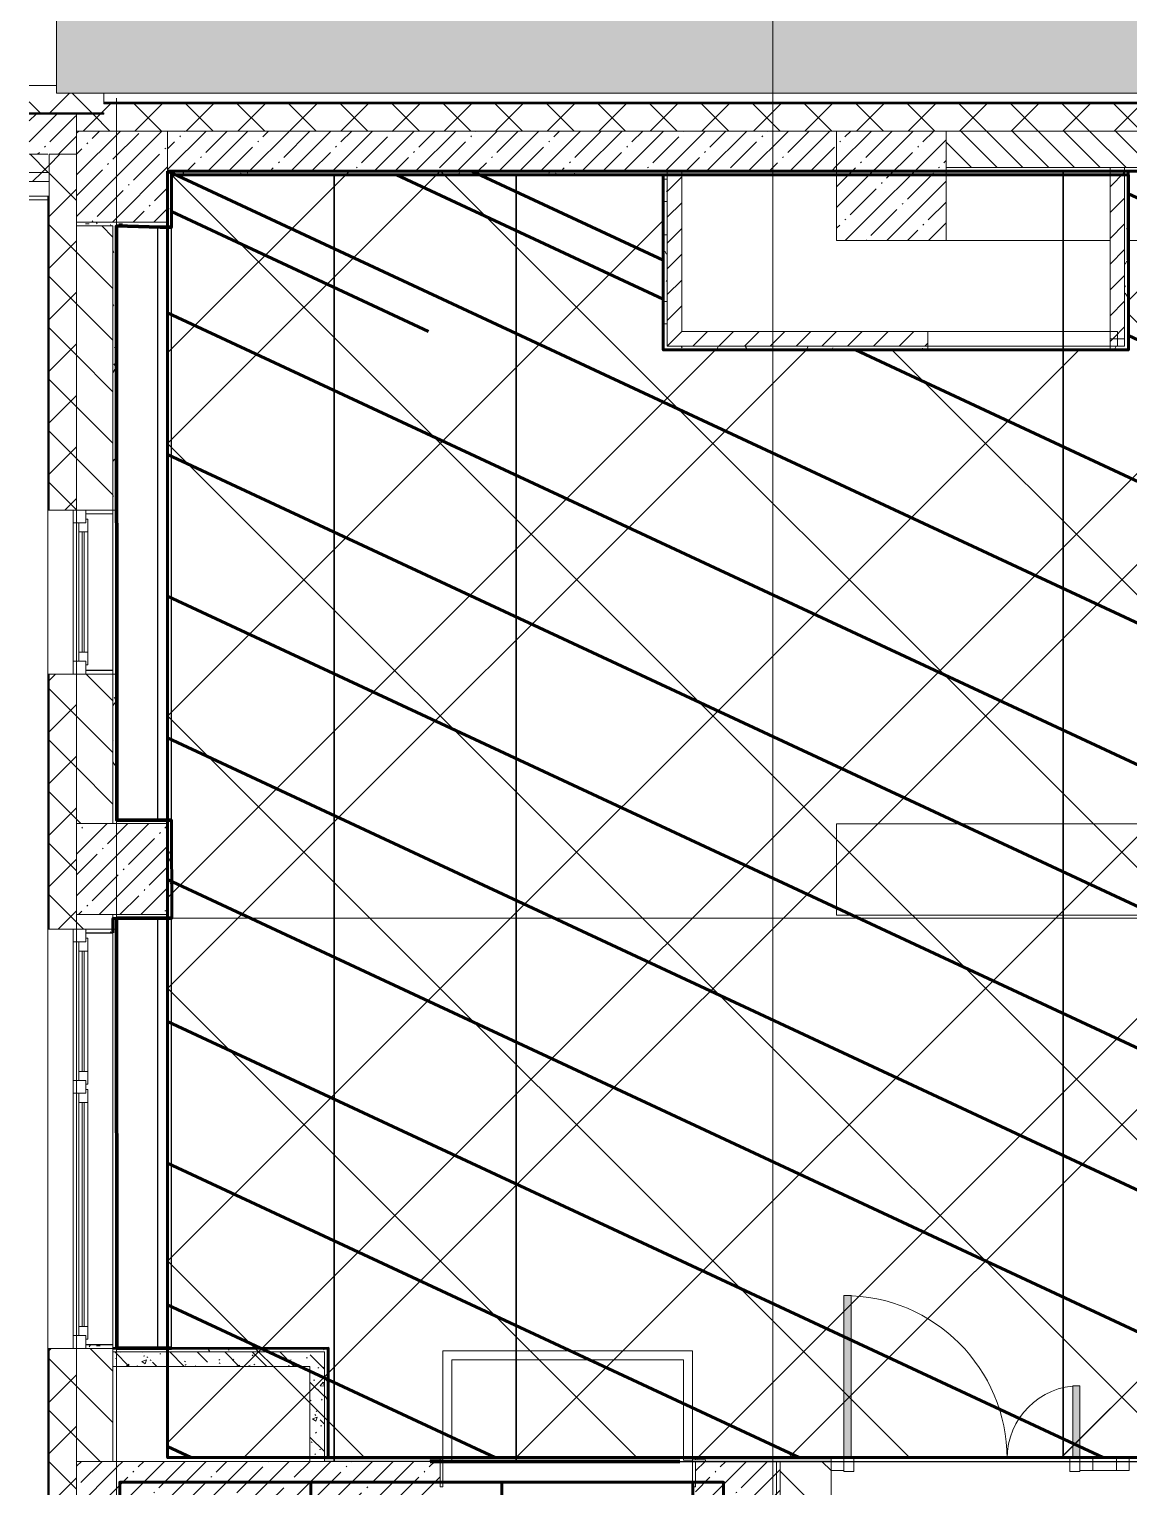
# Model space of a CAD drawing. Header units: millimetres. Extents: x -164500 to 426394, y -51911 to 102118.
# Drawn here: x 288858 to 294890, y 7760 to 15759 of the extents above; entities that cross this region are included whole.
import ezdxf

# ---------------------------------------------------------------- set-up
doc = ezdxf.new("R2010")
doc.units = ezdxf.units.MM
for name, color, linetype, lineweight in [('0) шлифовка', 5, 'Continuous', 60), ('1.4) Плинтус ПЛ-4', 6, 'Continuous', 60), ('284 стык. профилей', 1, 'Continuous', 120), ('469 плитка КР10 лестницы', 130, 'Continuous', 60), ('5.3) Л-7 Линолеум 4 вып', 230, 'Continuous', 30), ('7.5) НЗ Линолеум Темпо ПЛЮС', 134, 'Continuous', 30), ('7.7) Плинтус', 222, 'Continuous', 90), ('A-DETL-2', 7, 'Continuous', 5), ('A-DETL-GENF', 7, 'Continuous', 9), ('A-FLOR', 7, 'Continuous', 9), ('A-GLAZ', 7, 'Continuous', 9), ('A-GLAZ-1', 7, 'Continuous', 5), ('A-GLAZ-CURT', 7, 'Continuous', 9), ('A-GLAZ-CURT-2', 7, 'Continuous', 20), ('A-GLAZ-CWMG', 7, 'Continuous', 9), ('A-GLAZ-CWMG-1', 7, 'Continuous', 20), ('A-WALL', 7, 'Continuous', 5), ('I-WALL', 7, 'Continuous', 5), ('S-COLS', 7, 'Continuous', 9), ('S-COLS-1', 7, 'Continuous', 5), ('Оси', 7, 'Continuous', 9)]:
    doc.layers.add(name, color=color, linetype=linetype, lineweight=lineweight)
doc.layers.add('2) защита вин плитк', color=6, linetype='Continuous')
doc.layers.add('3.2.3) П-13.2', color=6, linetype='Continuous')
for name, color, linetype, lineweight, true_color in [('A-DETL-GENF-3', 7, 'Continuous', 9, 0xc0c0c0), ('A-DOOR-1', 7, 'Continuous', 5, 0xc0c0c0), ('A-DOOR-FRAM-1', 7, 'Continuous', 5, 0xc0c0c0), ('A-WALL-1', 9, 'Continuous', 5, 0x808080), ('A-WALL-FNSH-1', 9, 'Continuous', 5, 0x808080)]:
    doc.layers.add(name, color=color, linetype=linetype, lineweight=lineweight, true_color=true_color)
doc.layers.add('A-FLOR-PATT-1', color=7, linetype='Continuous', lineweight=9, true_color=0xeef6ff, transparency=0.5)
pattern_1 = [(135, (289227.4, 1e-08), (-141.4214, -141.4214), [])]
pattern_2 = [(45, (289227.4, 1e-08), (-141.4214, 141.4214), []), (135, (289227.4, 1e-08), (-141.4214, -141.4214), [])]
pattern_3 = [(45, (289227.4, 1e-08), (-114.0493, 114.0493), []), (45, (289341.45, 1e-08), (-114.0493, 114.0493), [201.612, -40.322, 6.706, -33.617])]
pattern_4 = [(135, (289227.4, 1e-08), (-150.8683, -150.8683), [213.36, -35.56, 7.112, -35.56]), (135, (289227.4, 150.77), (-150.8683, -150.8683), []), (50, (289227.4, 1e-08), (255.0577, -22.3145), [26.67, -293.37]), (355, (289227.4, 1e-08), (-49.3404, 267.479), [21.336, -234.696]), (100.451, (289248.66, -1.86), (205.7195, 245.1636), [22.666, -249.326]), (46.184, (289227.4, 71.12), (379.511, -58.86), [40.005, -440.055]), (96.636, (289259.03, 66.2), (332.363, 346.399), [33.999, -373.989]), (351.184, (289227.4, 71.12), (332.367, 346.395), [32.004, -352.044]), (21, (289262.96, 53.34), (212.26, -143.171), [26.67, -293.37]), (326, (289262.96, 53.34), (86.522, 257.863), [21.336, -234.696]), (71.451, (289280.65, 41.4), (298.784, 114.69), [22.666, -249.326]), (37.5, (289227.4, 1e-08), (4.3238, 118.3775), [6.706, -225.146, 6.706, -231.546, -235.585]), (37.5, (289227.4, 1e-08), (4.3238, 118.3775), [-470.103, 6.706, -228.879]), (7.5, (289227.4, 1e-08), (93.5476, 140.2533), [6.706, -129.134, 6.706, -219.812, -89.789]), (7.5, (289227.4, 1e-08), (93.5476, 140.2533), [-362.356, 6.706, -83.083]), (327.5, (289148.1, 1e-08), (189.8273, -8.0202), [6.706, -82.194, 6.706, -270.662, -368.046]), (327.5, (289148.1, 1e-08), (189.8273, -8.0202), [-366.268, 6.706, -361.34]), (317.5, (289112.54, 1e-08), (207.381, 35.5976), [6.706, -108.864, 6.706, -177.495, -261.366]), (317.5, (289112.54, 1e-08), (207.381, 35.5976), [-299.771, 6.706, -254.66])]
pattern_5 = [(45, (289227.4, 1e-08), (-70.7107, 70.7107), [])]
pattern_6 = [(0, (289227.4, 1e-08), (243.84, 60.96), [20.117, -162.763, 20.117, -162.763, -975.36]), (0, (289227.4, 1e-08), (243.84, 60.96), [-365.76, 20.117, -345.643, 20.117, -162.763, -426.72]), (0, (289227.4, 1e-08), (243.84, 60.96), [-914.4, 20.117, -101.803, 20.117, -284.683]), (120, (289318.84, 30.48), (-174.71291, 180.69163), [20.117, -162.763, 20.117, -162.763, -975.36]), (120, (289318.84, 30.48), (-174.71291, 180.69163), [-365.76, 20.117, -345.643, 20.117, -162.763, -426.72]), (120, (289318.84, 30.48), (-174.71291, 180.69163), [-914.4, 20.117, -101.803, 20.117, -284.683]), (240, (289349.32, 152.4), (-69.12709, -241.65163), [20.117, -162.763, 20.117, -162.763, -975.36]), (240, (289349.32, 152.4), (-69.12709, -241.65163), [-365.76, 20.117, -345.643, 20.117, -162.763, -426.72]), (240, (289349.32, 152.4), (-69.12709, -241.65163), [-914.4, 20.117, -101.803, 20.117, -284.683])]
pattern_7 = [(45, (289617.4, 14980), (-747.61, 747.61), [])]

# ---------------------------------------------------------------- blocks, each defined once
blk = doc.blocks.new('BSC_Колонна _Прямоугольная - 500х500-V544-Объем проектирования 3 этажа')
at = {"layer": 'S-COLS-1'}
h = blk.add_hatch(dxfattribs=at)
h.set_pattern_fill('FP_78', color=256, style=0, pattern_type=2)
h.set_pattern_definition([(45, (-140, -14950), (-114.0493, 114.0493), []), (45, (-25.95, -14950), (-114.0493, 114.0493), [201.612, -40.322, 6.706, -33.617])])
h.paths.add_polyline_path([(250, -250), (250, 250), (-250, 250), (-250, -250), (196, -250)])
for p, q in [((250, 250), (-250, 250)), ((-250, 250), (-250, -250)), ((250, -250), (250, 250)), ((-250, -250), (250, -250))]:
    blk.add_line(p, q, dxfattribs=at)
blk = doc.blocks.new('120_Окно_СКБ_1Ст - 120_Окно_СКБ_1Ст 900х2500_h_-20664874-Объем проектирования 3 этажа')
at = {"layer": 'A-GLAZ'}
for p, q in [((-450, -127), (-450, -57)), ((-450, -57), (-380, -57)), ((-380, -57), (-380, -127)), ((380, -127), (380, -57)), ((380, -57), (450, -57)), ((450, -57), (450, -127)), ((-380, -127), (-450, -127)), ((-380, -127), (-400, -127)), ((-400, -127), (-400, -137)), ((-400, -137), (400, -137)), ((400, -137), (-400, -137)), ((380, -87), (-380, -87)), ((-380, -87), (-380, -127)), ((-330, -137), (-330, -87)), ((330, -137), (330, -87)), ((380, -127), (380, -87)), ((450, -127), (380, -127)), ((400, -127), (380, -127)), ((400, -137), (400, -127))]:
    blk.add_line(p, q, dxfattribs=at)
at = {"layer": 'A-GLAZ-1'}
for p, q in [((450, -57), (-450, -57)), ((-430, -127), (-400, -127)), ((-330, -107), (330, -107)), ((330, -117), (-330, -117)), ((400, -127), (430, -127))]:
    blk.add_line(p, q, dxfattribs=at)
blk = doc.blocks.new('120_Окно_СКБ_2Ст - 120_Окно_СКБ_2Ст 2300х2500 _мал створка справа_-22272277-Объем проектирования 3 этажа')
at = {"layer": 'A-GLAZ'}
for p, q in [((-1150, -127), (-1150, -57)), ((-1150, -57), (-1080, -57)), ((-1080, -57), (-1080, -127)), ((250, -127), (250, -57)), ((250, -57), (320, -57)), ((320, -57), (320, -127)), ((1080, -127), (1080, -57)), ((1080, -57), (1150, -57)), ((1150, -57), (1150, -127)), ((-1080, -127), (-1150, -127)), ((-1080, -127), (-1100, -127)), ((-1100, -127), (-1100, -137)), ((-1100, -137), (270, -137)), ((270, -137), (-1100, -137)), ((250, -87), (-1080, -87)), ((-1080, -87), (-1080, -127)), ((-1030, -137), (-1030, -87)), ((200, -137), (200, -87)), ((250, -127), (250, -87)), ((320, -127), (250, -127)), ((270, -127), (250, -127)), ((270, -137), (270, -127)), ((320, -127), (300, -127)), ((300, -127), (300, -137)), ((300, -137), (1100, -137)), ((1100, -137), (300, -137)), ((1080, -87), (320, -87)), ((320, -87), (320, -127)), ((370, -137), (370, -87)), ((1030, -137), (1030, -87)), ((1080, -127), (1080, -87)), ((1150, -127), (1080, -127)), ((1100, -127), (1080, -127)), ((1100, -137), (1100, -127))]:
    blk.add_line(p, q, dxfattribs=at)
at = {"layer": 'A-GLAZ-1'}
for p, q in [((1150, -57), (-1150, -57)), ((-1130, -127), (-1100, -127)), ((-1030, -107), (200, -107)), ((200, -117), (-1030, -117)), ((270, -127), (300, -127)), ((370, -107), (1030, -107)), ((1030, -117), (370, -117)), ((1100, -127), (1130, -127))]:
    blk.add_line(p, q, dxfattribs=at)
blk = doc.blocks.new('BSC_Колонна _Прямоугольная - 500х500-V631-Объем проектирования 3 этажа')
at = {"layer": 'S-COLS-1'}
h = blk.add_hatch(dxfattribs=at)
h.set_pattern_fill('FP_177', color=256, style=0, pattern_type=2)
h.set_pattern_definition([(45, (-140, -11150), (-114.0493, 114.0493), []), (45, (-25.95, -11150), (-114.0493, 114.0493), [201.612, -40.322, 6.706, -33.617])])
h.paths.add_polyline_path([(195, -250), (250, -250), (250, 250), (-250, 250), (-250, -250), (34.2, -250)])
for p, q in [((250, 250), (-250, 250)), ((-250, 250), (-250, -250)), ((250, -250), (250, 250)), ((-250, -250), (250, -250))]:
    blk.add_line(p, q, dxfattribs=at)
blk = doc.blocks.new('Системная панель - Стемалит - 40мм-32257327-Объем проектирования 3 этажа')
at = {"layer": 'A-GLAZ-CURT-2'}
for p, q in [((65, 35), (-65, 35)), ((-65, 35), (-65, -35)), ((65, -35), (65, 35)), ((-65, -35), (65, -35))]:
    blk.add_line(p, q, dxfattribs=at)
blk = doc.blocks.new('Прямоугольный импост - 50 x 70 мм-31687886-Объем проектирования 3 этажа')
at = {"layer": 'A-GLAZ-CWMG-1'}
for p, q in [((-35, 35), (35, 35)), ((-35, -35), (-35, 35)), ((35, 35), (35, -35)), ((35, -35), (-35, -35))]:
    blk.add_line(p, q, dxfattribs=at)
blk = doc.blocks.new('Прямоугольный импост - 50 x 70 мм-31701779-Объем проектирования 3 этажа')
at = {"layer": 'A-GLAZ-CWMG-1'}
for p, q in [((0, 35), (-70, 35)), ((-70, 35), (-70, -35)), ((0, -35), (0, 35)), ((-70, -35), (0, -35))]:
    blk.add_line(p, q, dxfattribs=at)
blk = doc.blocks.new('Прямоугольный импост - 50 x 70 мм-31702100-Объем проектирования 3 этажа')
at = {"layer": 'A-GLAZ-CWMG-1'}
for p, q in [((-35, 35), (35, 35)), ((-35, -35), (-35, 35)), ((35, 35), (35, -35)), ((35, -35), (-35, -35))]:
    blk.add_line(p, q, dxfattribs=at)
blk = doc.blocks.new('Зашивка приборов отопления35 - Зашивка приборов отопления-33324623-Объем проектирования 3 этажа')
at = {"layer": 'A-WALL'}
for p, q in [((35888.8, 26793.4), (34988.8, 26793.4)), ((37447.8, 26567.4), (37447.8, 26793.4)), ((34188.8, 26567.4), (37447.8, 26567.4)), ((37447.8, 26567.4), (34188.8, 26567.4)), ((37447.8, 26492.4), (37447.8, 26567.4)), ((34187.8, 26492.4), (37447.8, 26492.4))]:
    blk.add_line(p, q, dxfattribs=at)
blk = doc.blocks.new('Зашивка приборов отопления36 - Зашивка приборов отопления-33324807-Объем проектирования 3 этажа')
at = {"layer": 'A-WALL'}
for p, q in [((36488.8, 26793.4), (34188.8, 26793.4)), ((34188.8, 26567.4), (36548.8, 26567.4)), ((36545.1, 26567.4), (34188.8, 26567.4)), ((36545.1, 26492.4), (36545.1, 26567.4)), ((34188.8, 26492.4), (36545.1, 26492.4))]:
    blk.add_line(p, q, dxfattribs=at)

msp = doc.modelspace()

# ---------------------------------------------------------------- hatches: boundary and pattern name
at = {"layer": '0) шлифовка', "true_color": 0x2776bb}
h = msp.add_hatch(dxfattribs=at)
h.set_pattern_fill('ANSI31', color=152, scale=222, angle=110)
h.set_pattern_definition([(155, (289617.4, 14980), (-297.882, -638.81), [])])
h.paths.add_polyline_path([(302188.659, 14980), (294888.402, 14980), (294888.402, 13999), (292336.402, 13999), (292336.402, 14980), (289617.402, 14980), (289617.402, 7921), (302188.659, 7921)])
h = msp.add_hatch(dxfattribs=at)
h.set_pattern_fill('ANSI31', color=152, scale=222, angle=110)
h.set_pattern_definition([(155, (289117.4, 15000), (-297.88, -638.81), [])])
h.paths.add_polyline_path([(292336.402, 14959), (292336.134, 14960), (289638.402, 14960), (289638.402, 14100), (292336.402, 14100)], flags=17)
at = {"layer": '2) защита вин плитк'}
h = msp.add_hatch(dxfattribs=at)
h.set_pattern_fill('ANSI31', color=256, scale=333)
h.set_pattern_definition(pattern_7)
h.paths.add_polyline_path([(302188.659, 14980), (294888.402, 14980), (294888.402, 13999), (292336.402, 13999), (292336.402, 14980), (289617.402, 14980), (289617.402, 7921), (302188.659, 7921)])
at = {"layer": '3.2.3) П-13.2'}
h = msp.add_hatch(dxfattribs=at)
h.set_pattern_fill('ANSI32', color=256, scale=222)
h.set_pattern_definition([(45, (289617.4, 14980), (-1495.2, 1495.2), []), (45, (290614.2, 14980), (-1495.2, 1495.2), [])])
h.paths.add_polyline_path([(302188.659, 14980), (294888.402, 14980), (294888.402, 13999), (292336.402, 13999), (292336.402, 14980), (289617.402, 14980), (289617.402, 7921), (302188.659, 7921)])
at = {"layer": '469 плитка КР10 лестницы'}
h = msp.add_hatch(dxfattribs=at)
h.set_pattern_fill('ANGLE', color=256, scale=150)
h.set_pattern_definition([(0, (494712.8, 27014.1), (0, 1047.75), [762, -285.75]), (90, (494712.8, 27014.1), (-1047.75, 6e-14), [762, -285.75])])
h.paths.add_polyline_path([(289354.402, 5219.059), (292667.645, 5219.059), (292667.645, 7785.38), (289354.402, 7785.38)])
at = {"layer": '5.3) Л-7 Линолеум 4 вып'}
h = msp.add_hatch(dxfattribs=at)
h.set_pattern_fill('ANSI37', color=256, scale=333)
h.set_pattern_definition([(45, (289617.4, 14980), (-747.61, 747.61), []), (135, (289617.4, 14980), (-747.61, -747.61), [])])
h.paths.add_polyline_path([(302188.659, 14980), (294888.402, 14980), (294888.402, 13999), (292336.402, 13999), (292336.402, 14980), (289617.402, 14980), (289617.402, 7921), (302188.659, 7921)])
at = {"layer": '7.5) НЗ Линолеум Темпо ПЛЮС'}
h = msp.add_hatch(dxfattribs=at)
h.set_pattern_fill('ANSI31', color=256, scale=333)
h.set_pattern_definition(pattern_7)
h.paths.add_polyline_path([(302188.659, 14980), (294888.402, 14980), (294888.402, 13999), (292336.402, 13999), (292336.402, 14980), (289617.402, 14980), (289617.402, 7921), (302188.659, 7921)])
at = {"layer": 'A-DETL-GENF-3'}
msp.add_hatch(color=256, dxfattribs=at).paths.add_polyline_path([(343246.533, 11900), (355387.402, 11900), (355387.402, 12300), (355747.039, 12300), (355747.039, 27340.071), (331147.039, 27340.071), (331147.039, 23880.071), (323147.039, 23880.071), (323147.039, 27400.071), (289007.411, 27400.071), (289007.411, 15407.278), (331607.402, 15407.278), (331607.402, 12300), (332007.402, 12300), (332007.402, 11900), (341137.402, 11900)])
at = {"layer": 'A-FLOR-PATT-1'}
h = msp.add_hatch(color=256, dxfattribs=at)
h.paths.add_polyline_path([(311948.402, 7920), (311948.402, 8814), (311908.402, 8814), (311908.402, 7920)])
h.paths.add_polyline_path([(321062.402, 7920), (321102.402, 7920), (321102.402, 8315), (321062.402, 8315), (321062.402, 8267.852)])
h.paths.add_polyline_path([(302866.689, 7920), (302906.689, 7920.313), (302906.689, 8814), (302866.689, 8814), (302866.689, 7920.199)])
h.paths.add_polyline_path([(319847.402, 7920), (319847.402, 8810), (319807.402, 8810), (319807.402, 7920)])
h.paths.add_polyline_path([(294582.402, 7920), (294622.402, 7920), (294622.402, 8315), (294582.402, 8315), (294582.402, 8275.195)])
h.paths.add_polyline_path([(293367.402, 7920), (293367.402, 8810), (293327.402, 8810), (293327.402, 7920)])
h.paths.add_polyline_path([(327725.482, 8030), (327743.402, 8030), (327743.402, 8075), (326750.902, 8075), (326750.902, 8030), (327495.184, 8030)])
h.paths.add_polyline_path([(327473.781, 10020), (327743.402, 10020), (327743.402, 10065), (326750.902, 10065), (326750.902, 10020), (327328.924, 10020)])
h = msp.add_hatch(color=256, dxfattribs=at)
h.paths.add_polyline_path([(294582.402, 7915), (294622.402, 7915), (294622.402, 7920), (294582.402, 7920)])
h.paths.add_polyline_path([(293367.402, 7915), (293367.402, 7920), (293327.402, 7920), (293327.402, 7915)])
at = {"layer": 'A-WALL'}
h = msp.add_hatch(dxfattribs=at)
h.set_pattern_fill('FP_24', color=256, style=0, pattern_type=2)
h.set_pattern_definition(pattern_2)
h.paths.add_polyline_path([(327735.186, 15200), (331387.402, 15200), (331387.402, 15350), (327037.402, 15350), (327037.402, 15200), (327497.402, 15200)])
h.paths.add_polyline_path([(303542.709, 15200), (321337.402, 15200), (321337.402, 15350), (314837.659, 15349), (314837.659, 15288), (314830.659, 15285), (313664.659, 15285), (313657.659, 15288), (313657.659, 15350), (309017.402, 15349), (309017.402, 15288), (309010.402, 15285), (308244.402, 15285), (308237.402, 15288), (308237.402, 15350), (304010.402, 15349), (304010.402, 15288), (304003.402, 15285), (303837.402, 15285), (303830.402, 15288), (303830.402, 15350), (302087.402, 15350), (302087.402, 15200), (303537.402, 15200)])
h.paths.add_polyline_path([(289117.402, 15200), (295987.402, 15200), (295987.402, 15350), (289267.402, 15350), (289267.402, 15293), (289117.402, 15293)])
h.paths.add_polyline_path([(322857.402, 15200), (322987.402, 15200), (322987.402, 15350), (322837.402, 15350), (322837.402, 15200)])
h.paths.add_polyline_path([(298987.402, 15200), (298987.402, 15350), (298387.402, 15350), (298387.402, 15200)])
h.paths.add_polyline_path([(323887.402, 15200), (324637.402, 15200), (324637.402, 15350), (323887.402, 15350)])
h.paths.add_polyline_path([(297487.402, 15200), (297487.402, 15350), (296887.402, 15350), (296887.402, 15200)])
h.paths.add_polyline_path([(322237.402, 15200), (322467.402, 15200), (322467.402, 15350), (322237.402, 15350), (322237.402, 15218)])
h = msp.add_hatch(dxfattribs=at)
h.set_pattern_fill('FP_2', color=256, style=0, pattern_type=2)
h.set_pattern_definition([(135, (289227.4, 1e-08), (-70.7107, -70.7107), [])])
h.paths.add_polyline_path([(293887.402, 15000), (295387.402, 15000), (295387.402, 15200), (293887.402, 15200), (293887.402, 15016.61)])
h.paths.add_polyline_path([(302238.544, 15000), (302937.402, 15000), (302937.402, 15200), (302087.402, 15200), (302087.402, 15000), (302188.659, 15000)])
h.paths.add_polyline_path([(298987.402, 15000), (298987.402, 15200), (298387.402, 15200), (298387.402, 15000), (298647.717, 15000)])
h.paths.add_polyline_path([(296887.402, 15000), (297487.402, 15000), (297487.402, 15200), (296887.402, 15200), (296887.402, 15007.936)])
h = msp.add_hatch(dxfattribs=at)
h.set_pattern_fill('FP_24', color=256, style=0, pattern_type=2)
h.set_pattern_definition(pattern_2)
h.paths.add_polyline_path([(288959.402, 14973), (288967.402, 14973), (288967.402, 15073), (288857.733, 15073), (288857.733, 14973)])
h = msp.add_hatch(dxfattribs=at)
h.set_pattern_fill('FP_24', color=256, style=0, pattern_type=2)
h.set_pattern_definition(pattern_2)
h.paths.add_polyline_path([(288967.402, -100), (289117.402, -100), (289117.402, 5220), (288967.402, 5220), (288967.402, 120)])
h.paths.add_polyline_path([(289099.402, 7320), (289117.402, 7320), (289117.402, 8520), (288967.402, 8520), (288967.402, 7320)])
h.paths.add_polyline_path([(289099.402, 10820), (289117.402, 10820), (289117.402, 12220), (288967.402, 12220), (288967.402, 10820)])
h.paths.add_polyline_path([(288967.402, 13120), (289117.402, 13120), (289117.402, 15073), (288967.402, 15073), (288967.402, 13963.322)])
h = msp.add_hatch(dxfattribs=at)
h.set_pattern_fill('FP_24', color=256, style=0, pattern_type=2)
h.set_pattern_definition(pattern_2)
h.paths.add_polyline_path([(288857.733, 14923), (288967.402, 14923.306), (288967.402, 14973), (288857.733, 14973), (288857.733, 14970.571)])
at = {"layer": 'I-WALL'}
h = msp.add_hatch(dxfattribs=at)
h.set_pattern_fill('FP_24', color=256, style=0, pattern_type=2)
h.set_pattern_definition(pattern_2)
h.paths.add_polyline_path([(289267.402, 15300), (289267.402, 15407.278), (289007.411, 15407.278), (289007.411, 15450), (288857.733, 15450), (288857.733, 15300)])
h = msp.add_hatch(dxfattribs=at)
h.set_pattern_fill('FP_1', color=256, style=0, pattern_type=2)
h.set_pattern_definition(pattern_3)
h.paths.add_polyline_path([(288964.402, 15073), (289117.402, 15073), (289117.402, 15293), (288857.733, 15293), (288857.733, 15073), (288959.402, 15073)])
h = msp.add_hatch(dxfattribs=at)
h.set_pattern_fill('FP_1', color=256, style=0, pattern_type=2)
h.set_pattern_definition(pattern_3)
h.paths.add_polyline_path([(292338.402, 14980), (293287.402, 14980), (293287.402, 15200), (289617.402, 15200), (289617.402, 14980), (291033.285, 14980)])
h = msp.add_hatch(dxfattribs=at)
h.set_pattern_fill('FP_191', color=256, style=0, pattern_type=2)
h.set_pattern_definition(pattern_6)
h.paths.add_polyline_path([(289637.402, 14700), (289636.45, 14960), (289617.402, 14980), (289617.402, 14700)])
h.paths.add_polyline_path([(289637.402, 14960), (289637.402, 14980), (289617.402, 14980)])
h = msp.add_hatch(dxfattribs=at)
h.set_pattern_fill('FP_191', color=256, style=0, pattern_type=2)
h.set_pattern_definition(pattern_6)
h.paths.add_polyline_path([(292357.402, 14980), (292338.402, 14960), (292357.402, 14960.97)])
h.paths.add_polyline_path([(292336.402, 14960), (292355.542, 14980), (289637.402, 14980), (289638.402, 14960), (291033.285, 14960)])
h = msp.add_hatch(dxfattribs=at)
h.set_pattern_fill('FP_191', color=256, style=0, pattern_type=2)
h.set_pattern_definition(pattern_6)
h.paths.add_polyline_path([(292357.402, 14000), (292357.402, 14960), (292337.402, 14958.896), (292339.449, 14000)])
h = msp.add_hatch(dxfattribs=at)
h.set_pattern_fill('FP_22', color=256, style=0, pattern_type=2)
h.set_pattern_definition(pattern_5)
h.paths.add_polyline_path([(292437.402, 14100), (292437.402, 14980), (292357.402, 14980), (292357.402, 14100)])
h = msp.add_hatch(dxfattribs=at)
h.set_pattern_fill('FP_22', color=256, style=0, pattern_type=2)
h.set_pattern_definition(pattern_5)
h.paths.add_polyline_path([(294840.501, 14060), (294867.402, 14060), (294867.402, 15000), (294787.402, 14997.959), (294787.402, 14060)])
h = msp.add_hatch(dxfattribs=at)
h.set_pattern_fill('FP_191', color=256, style=0, pattern_type=2)
h.set_pattern_definition(pattern_6)
h.paths.add_polyline_path([(294888.402, 14980), (295387.402, 14980), (295387.402, 15000), (294867.402, 15000), (294867.402, 14980), (294887.402, 14980)])
h = msp.add_hatch(dxfattribs=at)
h.set_pattern_fill('FP_191', color=256, style=0, pattern_type=2)
h.set_pattern_definition(pattern_6)
h.paths.add_polyline_path([(294887.402, 14020), (294887.402, 14979), (294867.402, 14979), (294867.402, 14020)])
h = msp.add_hatch(dxfattribs=at)
h.set_pattern_fill('FP_191', color=256, style=0, pattern_type=2)
h.set_pattern_definition(pattern_6)
h.paths.add_polyline_path([(289338.402, 14680), (289637.402, 14680), (289637.402, 14700), (289117.402, 14700), (289117.402, 14680), (289337.415, 14680.001)])
h = msp.add_hatch(dxfattribs=at)
h.set_pattern_fill('FP_23', color=256, style=0, pattern_type=2)
h.set_pattern_definition(pattern_1)
h.paths.add_polyline_path([(289317.402, 7900), (289317.402, 8520), (289117.402, 8520), (289117.402, 7900)])
h.paths.add_polyline_path([(289317.402, 10820), (289317.402, 10900), (289117.402, 10900), (289117.402, 10820), (289300.945, 10820)])
h.paths.add_polyline_path([(289117.402, 11400), (289317.402, 11400), (289317.402, 12220), (289117.402, 12220), (289117.402, 11856.748)])
h.paths.add_polyline_path([(289317.402, 13120), (289317.402, 14680), (289117.402, 14680), (289117.402, 13120), (289222.678, 13120)])
h = msp.add_hatch(dxfattribs=at)
h.set_pattern_fill('FP_191', color=256, style=0, pattern_type=2)
h.set_pattern_definition(pattern_6)
h.paths.add_polyline_path([(289337.402, 11420), (289337.402, 12220), (289317.402, 12220), (289317.402, 11420), (289336.061, 11420)])
h.paths.add_polyline_path([(289317.402, 13120), (289337.402, 13120), (289337.402, 14679), (289317.402, 14679), (289317.402, 13963.322)])
h = msp.add_hatch(dxfattribs=at)
h.set_pattern_fill('FP_22', color=256, style=0, pattern_type=2)
h.set_pattern_definition(pattern_5)
h.paths.add_polyline_path([(293280.726, 14020), (293787.402, 14020), (293787.402, 14100), (292357.402, 14100), (292357.402, 14020), (293208.837, 14020)])
h.paths.add_polyline_path([(294827.402, 14020), (294827.402, 14060), (294787.402, 14060), (294787.402, 14020)])
h = msp.add_hatch(dxfattribs=at)
h.set_pattern_fill('FP_191', color=256, style=0, pattern_type=2)
h.set_pattern_definition(pattern_6)
h.paths.add_polyline_path([(294867.402, 14000), (294887.402, 14000), (294887.402, 14020), (294787.402, 14020), (294787.402, 14000), (294840.501, 14000)])
h.paths.add_polyline_path([(292357.402, 14000), (293787.402, 14000), (293787.402, 14020), (292357.402, 14020), (292357.402, 14017.156)])
h = msp.add_hatch(dxfattribs=at)
h.set_pattern_fill('FP_191', color=256, style=0, pattern_type=2)
h.set_pattern_definition(pattern_6)
h.paths.add_polyline_path([(289617.402, 10900), (289637.402, 10900), (289637.402, 11420), (289617.402, 11419), (289617.402, 11398.933)])
h = msp.add_hatch(dxfattribs=at)
h.set_pattern_fill('FP_191', color=256, style=0, pattern_type=2)
h.set_pattern_definition(pattern_6)
h.paths.add_polyline_path([(289299.688, 10800), (289317.402, 10800), (289317.402, 10820), (289169.402, 10820), (289169.402, 10800), (289179.402, 10800)])
h = msp.add_hatch(dxfattribs=at)
h.set_pattern_fill('FP_191', color=256, style=0, pattern_type=2)
h.set_pattern_definition(pattern_6)
h.paths.add_polyline_path([(289169.402, 8520), (289317.402, 8520), (289317.402, 8540), (289169.402, 8540)])
h = msp.add_hatch(dxfattribs=at)
h.set_pattern_fill('FP_191', color=256, style=0, pattern_type=2)
h.set_pattern_definition(pattern_6)
h.paths.add_polyline_path([(289337.402, 8500), (289337.402, 8520), (289317.402, 8520), (289317.402, 8500), (289330.305, 8500)])
h.paths.add_polyline_path([(290397.402, 8500), (290477.402, 8500), (290477.402, 8520), (289338.352, 8519), (289338.402, 8500), (289945.509, 8500)])
h = msp.add_hatch(dxfattribs=at)
h.set_pattern_fill('FP_41', color=256, style=0, pattern_type=2)
h.set_pattern_definition(pattern_4)
h.paths.add_polyline_path([(289638.402, 8420), (290477.402, 8420), (290477.402, 8500), (289317.402, 8500), (289317.402, 8420), (289563.402, 8420)])
h = msp.add_hatch(dxfattribs=at)
h.set_pattern_fill('FP_191', color=256, style=0, pattern_type=2)
h.set_pattern_definition(pattern_6)
h.paths.add_polyline_path([(290497.402, 7920), (290497.402, 7925), (290497.402, 8520), (290477.402, 8520), (290477.402, 7920)])
h = msp.add_hatch(dxfattribs=at)
h.set_pattern_fill('FP_41', color=256, style=0, pattern_type=2)
h.set_pattern_definition(pattern_4)
h.paths.add_polyline_path([(290397.402, 7900), (290477.402, 7900), (290477.402, 8420), (290397.402, 8420), (290397.402, 7920)])
h = msp.add_hatch(dxfattribs=at)
h.set_pattern_fill('FP_191', color=256, style=0, pattern_type=2)
h.set_pattern_definition(pattern_6)
h.paths.add_polyline_path([(327747.402, 7900), (327745.725, 7920), (322237.402, 7920), (322237.402, 7900), (327746.902, 7900)])
h.paths.add_polyline_path([(318887.402, 7900), (319737.402, 7900), (319737.402, 7920), (316692.402, 7920), (316692.402, 7908), (316722.402, 7908), (316722.402, 7900), (318437.145, 7900)])
h.paths.add_polyline_path([(314258.115, 7900), (315562.402, 7900), (315562.402, 7908), (315592.402, 7908), (315592.402, 7920), (313278.402, 7920), (313278.402, 7900), (314058.115, 7900)])
h.paths.add_polyline_path([(311737.402, 7900), (311838.402, 7900), (311838.402, 7920), (304236.689, 7920), (304236.689, 7900), (311137.402, 7900)])
h.paths.add_polyline_path([(302796.689, 7900), (302796.689, 7920), (295757.402, 7920), (295757.402, 7900), (302007.402, 7900)])
h.paths.add_polyline_path([(293257.402, 7900), (293257.402, 7920), (292512.402, 7920), (292512.402, 7908), (292567.402, 7908), (292567.402, 7900), (293208.837, 7900)])
h.paths.add_polyline_path([(290497.402, 7900), (291057.402, 7901.792), (291057.402, 7908), (291112.402, 7908), (291112.402, 7920), (290497.402, 7919.048), (290477.402, 7900)])
h.paths.add_polyline_path([(290477.402, 7900), (290497.402, 7920), (290477.402, 7920), (290477.402, 7916.604)])
h = msp.add_hatch(dxfattribs=at)
h.set_pattern_fill('FP_1', color=256, style=0, pattern_type=2)
h.set_pattern_definition(pattern_3)
h.paths.add_polyline_path([(289117.402, -100), (289337.402, -100), (289337.402, 5220), (289117.402, 5220), (289117.402, 120)])
h.paths.add_polyline_path([(289337.402, 7320), (289337.402, 7900), (289117.402, 7900), (289117.402, 7320), (289169.402, 7320)])
h = msp.add_hatch(dxfattribs=at)
h.set_pattern_fill('FP_1', color=256, style=0, pattern_type=2)
h.set_pattern_definition(pattern_3)
h.paths.add_polyline_path([(289337.402, 7680), (291112.402, 7680), (291112.402, 7900), (289337.402, 7900), (289337.402, 7763.646)])
h.paths.add_polyline_path([(292957.402, 7680), (292977.402, 7681.818), (292977.402, 7900), (292957.402, 7900), (292957.402, 7700)])
h.paths.add_polyline_path([(292567.402, 7680), (292737.402, 7680), (292737.402, 7900), (292512.402, 7900), (292512.402, 7680), (292537.402, 7680)])
h = msp.add_hatch(dxfattribs=at)
h.set_pattern_fill('FP_1', color=256, style=0, pattern_type=2)
h.set_pattern_definition(pattern_3)
h.paths.add_polyline_path([(292737.402, -100), (292957.402, -100), (292957.402, 7900), (292737.402, 7900), (292737.402, -48)])
h = msp.add_hatch(dxfattribs=at)
h.set_pattern_fill('FP_23', color=256, style=0, pattern_type=2)
h.set_pattern_definition(pattern_1)
h.paths.add_polyline_path([(305357.402, 7700), (305887.402, 7700), (305887.402, 7900), (304236.689, 7900), (304236.689, 7700), (305337.402, 7700)])
h.paths.add_polyline_path([(301387.402, 7700), (301387.402, 7900), (300687.402, 7900), (300687.402, 7830), (299887.402, 7830), (299887.402, 7900), (297487.402, 7900), (297487.402, 7700), (300823.269, 7700)])
h.paths.add_polyline_path([(296258.402, 7700), (296887.402, 7700), (296887.402, 7900), (295757.402, 7900), (295757.402, 7700), (296242.402, 7700)])
h.paths.add_polyline_path([(302007.402, 7700), (302796.689, 7700), (302796.689, 7900), (301987.402, 7900), (301987.402, 7700)])
h.paths.add_polyline_path([(293208.837, 7700), (293257.402, 7700), (293257.402, 7900), (292977.402, 7900), (292977.46, 7700), (293185.06, 7700)])
at = {"layer": 'S-COLS-1'}
h = msp.add_hatch(dxfattribs=at)
h.set_pattern_fill('FP_1', color=256, style=0, pattern_type=2)
h.set_pattern_definition(pattern_3)
h.paths.add_polyline_path([(293887.402, 14600), (293887.402, 15200), (293287.402, 15200), (293287.402, 14600), (293675.289, 14600)])

# ---------------------------------------------------------------- linework, layer by layer
msp.add_lwpolyline([(291112.402, 7900), (362932.402, 7900)])
at = {"layer": '0) шлифовка'}
for points in [[(289617.402, 14980), (302188.659, 14980), (302188.659, 7921), (289617.402, 7921)], [(292336.402, 14959), (294888.402, 14959), (294888.402, 13999), (292336.402, 13999)]]:
    msp.add_lwpolyline(points, close=True, dxfattribs=at)
at = {"layer": '1.4) Плинтус ПЛ-4'}
for points in [[(296007.402, 15148), (296008.402, 14580), (295367.402, 14580.5), (295366.402, 14979), (294887.402, 14979), (294888.402, 13999), (292336.402, 14000), (292336.402, 14959), (289638.402, 14959), (289638.402, 14670.518), (289338.402, 14679)], [(289338.402, 12220), (289338.402, 11421), (289638.402, 11419), (289639.953, 10879.899), (289327.402, 10879), (289317.402, 10879), (289317.402, 10800)], [(289317.402, 8520), (290498.402, 8521), (290498.402, 7921), (291112.402, 7921)], [(292524.902, 7920), (293257.402, 7921)], [(294622.402, 7921), (302796.689, 7921)]]:
    msp.add_lwpolyline(points, dxfattribs=at)
at = {"layer": '284 стык. профилей'}
msp.add_lwpolyline([(291057.402, 7900), (292427.282, 7900)], dxfattribs=at)
at = {"layer": '469 плитка КР10 лестницы'}
msp.add_lwpolyline([(289354.402, 5219.059), (292667.645, 5219.059), (292667.645, 7785.38), (289354.402, 7785.38)], close=True, dxfattribs=at)
at = {"layer": '7.5) НЗ Линолеум Темпо ПЛЮС'}
for points in [[(294530.21, 14978), (294530.21, 7919)], [(290530.21, 14958), (290530.21, 7899)], [(291529.21, 14958), (291529.21, 7899)]]:
    msp.add_lwpolyline(points, dxfattribs=at)
at = {"layer": '7.7) Плинтус'}
for points in [[(289638.402, 11419), (289338.402, 11419), (289337.402, 14679), (289637.402, 14670.518)], [(289638.402, 8521), (289338.402, 8521), (289337.402, 10880), (289637.402, 10880)]]:
    msp.add_lwpolyline(points, dxfattribs=at)
at = {"layer": 'A-DETL-2'}
for p, q in [((289007.411, 27400.071), (289007.411, 15407.278)), ((289007.411, 15407.278), (331607.402, 15407.278))]:
    msp.add_line(p, q, dxfattribs=at)
at = {"layer": 'A-DETL-GENF'}
for p, q in [((293367.402, 8810), (293327.402, 8810)), ((293327.402, 8810), (293327.402, 7920)), ((293367.402, 7915), (293367.402, 8810)), ((294622.402, 8315), (294582.402, 8315)), ((294582.402, 8315), (294582.402, 7915)), ((294622.402, 7920), (294622.402, 8315)), ((293327.402, 7915), (293367.402, 7915)), ((293382.402, 7915), (293327.402, 7915)), ((293327.402, 7850), (293327.402, 7845)), ((293327.402, 7845), (293382.402, 7845)), ((293382.402, 7845), (293382.402, 7915)), ((294567.402, 7845), (294567.402, 7915)), ((294567.402, 7915), (294622.402, 7915)), ((294622.402, 7845), (294567.402, 7845)), ((294582.402, 7915), (294622.402, 7915)), ((294622.402, 7850), (294622.402, 7845))]:
    msp.add_line(p, q, dxfattribs=at)
at = {"layer": 'A-DOOR-1'}
for p, q in [((293327.402, 8810), (293327.402, 7920)), ((294622.402, 8315), (294622.402, 7920))]:
    msp.add_line(p, q, dxfattribs=at)
for centre, radius, start, end in [((293327.402, 7915), 895, 0, 90), ((294622.402, 7915), 400, 90, 180)]:
    msp.add_arc(centre, radius, start, end, dxfattribs=at)
at = {"layer": 'A-DOOR-FRAM-1'}
for p, q in [((291127.402, 7908), (291057.402, 7908)), ((291057.402, 7908), (291057.402, 7900)), ((291057.402, 7900), (291127.402, 7900)), ((291127.402, 7900), (291112.402, 7900)), ((291112.402, 7900), (291112.402, 7760)), ((291127.402, 7900), (291127.402, 7908)), ((291127.402, 7760), (291127.402, 7900)), ((292497.402, 7908), (292497.402, 7900)), ((292567.402, 7908), (292497.402, 7908)), ((292497.402, 7900), (292497.402, 7760)), ((292512.402, 7900), (292497.402, 7900)), ((292497.402, 7900), (292567.402, 7900)), ((292512.402, 7760), (292512.402, 7900)), ((292567.402, 7900), (292567.402, 7908)), ((291112.402, 7760), (291127.402, 7760)), ((292497.402, 7760), (292512.402, 7760))]:
    msp.add_line(p, q, dxfattribs=at)
at = {"layer": 'A-FLOR'}
for p, q in [((289638.402, 14959), (292337.425, 14959)), ((289638.402, 14959), (289638.402, 14679)), ((293888.402, 14600), (293888.402, 14980)), ((294888.402, 13999), (294888.402, 14979)), ((294888.402, 14979), (295367.402, 14979)), ((289401.621, 14680), (289562.402, 14680)), ((289562.402, 11420), (289562.402, 14680)), ((294787.402, 14600), (293888.402, 14600)), ((295367.402, 14600), (294888.402, 14600)), ((292338.402, 13999), (294888.402, 13999)), ((289337.402, 13120), (289337.402, 12220)), ((289638.402, 10880), (289638.402, 11419)), ((293287.402, 10897.818), (293287.402, 11397.816)), ((293287.402, 11397.816), (302168.659, 11397.816)), ((289338.402, 10880), (289338.402, 8521)), ((289401.621, 10880), (289562.402, 10880)), ((289562.402, 8521), (289562.402, 10880)), ((302188.659, 10880), (289637.402, 10880)), ((302168.659, 10897.818), (293287.402, 10897.818)), ((289338.402, 8521), (289562.402, 8521)), ((290497.402, 8521), (289638.402, 8521)), ((290497.402, 7921), (290497.402, 8520)), ((291127.252, 8506.453), (292497.134, 8506.453)), ((291127.252, 7908), (291127.252, 8506.453)), ((292497.134, 8506.453), (292497.134, 7906.453)), ((292447.134, 8456.453), (291177.252, 8456.453)), ((291177.252, 8456.453), (291177.252, 7906.453)), ((292447.134, 7906.453), (292447.134, 8456.453)), ((291087.402, 7921), (290497.402, 7921)), ((292537.402, 7920), (315642.402, 7920)), ((291177.252, 7906.453), (291127.402, 7906.453)), ((292497.134, 7906.453), (292447.134, 7906.453)), ((293257.402, 7680), (293257.402, 7850))]:
    msp.add_line(p, q, dxfattribs=at)
at = {"layer": 'A-WALL'}
for p, q in [((288857.733, 15300), (289267.402, 15300)), ((288857.733, 15295), (289267.402, 15295)), ((289117.402, 15293), (289117.402, 15200)), ((289117.402, 15293), (289267.402, 15293)), ((289267.402, 15350), (289267.402, 15358)), ((295987.402, 15353), (289267.402, 15353)), ((295987.402, 15350), (289267.402, 15350)), ((289267.402, 15300), (289267.402, 15293)), ((295387.402, 15200), (293887.402, 15200)), ((288967.402, 15073), (288967.402, 13120)), ((288967.402, 15073), (289117.402, 15073)), ((288967.402, 14973), (288857.733, 14973)), ((289617.402, 14980), (293287.402, 14980)), ((289637.402, 14960), (289637.402, 14680)), ((292336.402, 14959), (292336.402, 14960)), ((292357.402, 14020), (292357.402, 14980)), ((294867.402, 15000), (294867.402, 14020)), ((294887.402, 14980), (295367.402, 14980)), ((294887.402, 14980), (294887.402, 13999)), ((288967.402, 14923), (288857.733, 14923)), ((288967.402, 14843), (288857.733, 14843)), ((288959.402, 14823), (288959.402, 14843)), ((288964.402, 14843), (288964.402, 13120)), ((289117.402, 14700), (289117.402, 11400)), ((289317.402, 14680), (289117.402, 14680)), ((289317.402, 14680), (289317.402, 13100)), ((289337.402, 14679), (289337.402, 13120)), ((288959.402, 12220), (288959.402, 13120)), ((289317.402, 11400), (289317.402, 12240)), ((288964.402, 12220), (288964.402, 10820)), ((288967.402, 12220), (288967.402, 10820)), ((289337.402, 11420), (289337.402, 12220)), ((289337.402, 11420), (289637.402, 11420)), ((289117.402, 10900), (289117.402, 8520)), ((289317.402, 10900), (289317.402, 10800)), ((289337.402, 10880), (289337.402, 10820)), ((288959.402, 8520), (288959.402, 10820)), ((288964.402, 8520), (288964.402, 7320)), ((288967.402, 8520), (288967.402, 7320)), ((289117.402, 8520), (289117.402, 7320)), ((289317.402, 8500), (290477.402, 8500)), ((289337.402, 8520), (290497.402, 8520)), ((290477.402, 8500), (290477.402, 7900)), ((290498.402, 7921), (290498.402, 7920)), ((290477.402, 7900), (291057.402, 7900)), ((292977.402, 7900), (292977.402, 7700))]:
    msp.add_line(p, q, dxfattribs=at)
at = {"layer": 'A-WALL-1'}
for p, q in [((289007.411, 15450), (288857.733, 15450)), ((289267.402, 15358), (289267.402, 15407.278)), ((289117.402, 15293), (288857.733, 15293)), ((289617.402, 15200), (295387.402, 15200)), ((293287.402, 15200), (289617.402, 15200)), ((293287.402, 14980), (293287.402, 15200)), ((293887.402, 15200), (293887.402, 15000)), ((288959.402, 15073), (288857.733, 15073)), ((292336.402, 14960), (292337.402, 14960)), ((292337.402, 14960), (292337.402, 14000)), ((292437.402, 14100), (292437.402, 14980)), ((295387.402, 15000), (293887.402, 15000)), ((294787.402, 15000), (294787.402, 14000)), ((289117.402, 14700), (289117.402, 14680)), ((289337.402, 14680), (289637.402, 14680)), ((293787.402, 14100), (292437.402, 14100)), ((293787.402, 14000), (293787.402, 14100)), ((294827.402, 14100), (294787.402, 14100)), ((294827.402, 14020), (294827.402, 14100)), ((292337.402, 14000), (293787.402, 14000)), ((292357.402, 14020), (293787.402, 14020)), ((294787.402, 14060), (294867.402, 14060)), ((294867.402, 14020), (294787.402, 14020)), ((294787.402, 14000), (294887.402, 14000)), ((288967.402, 13120), (289337.402, 13120)), ((289169.402, 13120), (289169.402, 13100)), ((289169.402, 13100), (289317.402, 13100)), ((289317.402, 12240), (289169.402, 12240)), ((289169.402, 12240), (289169.402, 12220)), ((289337.402, 12220), (288967.402, 12220)), ((289637.402, 10880), (289637.402, 11420)), ((288967.402, 10820), (289337.402, 10820)), ((289169.402, 10820), (289169.402, 10800)), ((289169.402, 10800), (289317.402, 10800)), ((289337.402, 8520), (288967.402, 8520)), ((289317.402, 8540), (289169.402, 8540)), ((289169.402, 8540), (289169.402, 8520)), ((289317.402, 7900), (289317.402, 8540)), ((289337.402, 8500), (289337.402, 8520)), ((289317.402, 8420), (290397.402, 8420)), ((290397.402, 8420), (290397.402, 7900)), ((290497.402, 7920), (290497.402, 7921)), ((290498.402, 7920), (290497.402, 7920)), ((291112.402, 7908), (291112.402, 7920)), ((292537.402, 7920), (292512.402, 7920)), ((292512.402, 7920), (292512.402, 7908)), ((293257.402, 7850), (293257.402, 7920)), ((290477.402, 7900), (289117.402, 7900)), ((293257.402, 7900), (292567.402, 7900)), ((292957.402, 7900), (292957.402, 400))]:
    msp.add_line(p, q, dxfattribs=at)
at = {"layer": 'A-WALL-FNSH-1'}
for p, q in [((295987.402, 15358), (289267.402, 15358)), ((292336.402, 14960), (289637.402, 14960)), ((292336.402, 14959), (292336.402, 13999)), ((288857.733, 14823), (288959.402, 14823)), ((288959.402, 14823), (288959.402, 13120)), ((289337.402, 14680), (289337.402, 14679)), ((289338.402, 14679), (289638.402, 14679)), ((289338.402, 13120), (289338.402, 14679)), ((292336.402, 13999), (293787.402, 13999)), ((293787.402, 13999), (293787.402, 14000)), ((294787.402, 14000), (294787.402, 13999)), ((294787.402, 13999), (294888.402, 13999)), ((294888.402, 13999), (294888.402, 13999)), ((288959.402, 13120), (288967.402, 13120)), ((289337.402, 13120), (289338.402, 13120)), ((289169.402, 13100), (289169.402, 13099)), ((289169.402, 13099), (289317.402, 13099)), ((289317.402, 13099), (289317.402, 13100)), ((289317.402, 12241), (289169.402, 12241)), ((289169.402, 12241), (289169.402, 12240)), ((289317.402, 12240), (289317.402, 12241)), ((288967.402, 12220), (288959.402, 12220)), ((288959.402, 12220), (288959.402, 10820)), ((289338.402, 12220), (289337.402, 12220)), ((289338.402, 11421), (289338.402, 12220)), ((289638.402, 11421), (289338.402, 11421)), ((289638.402, 10879), (289638.402, 11421)), ((289637.402, 10880), (289317.402, 10880)), ((289317.402, 10879), (289337.402, 10879)), ((289338.402, 10879), (289638.402, 10879)), ((288959.402, 10820), (288967.402, 10820)), ((289169.402, 10800), (289169.402, 10799)), ((289169.402, 10799), (289317.402, 10799)), ((289317.402, 10799), (289317.402, 10800)), ((289337.402, 10820), (289338.402, 10820)), ((288967.402, 8520), (288959.402, 8520)), ((288959.402, 8520), (288959.402, 7320)), ((289317.402, 8541), (289169.402, 8541)), ((289169.402, 8541), (289169.402, 8540)), ((289317.402, 8540), (289317.402, 8541)), ((290498.402, 8521), (289338.402, 8521)), ((289338.402, 8521), (289338.402, 8520)), ((290498.402, 7921), (290498.402, 8521)), ((290498.402, 7920), (291112.402, 7920)), ((291112.402, 7921), (291087.402, 7921)), ((291112.402, 7920), (291112.402, 7921)), ((293257.402, 7921), (292512.402, 7921)), ((292512.402, 7921), (292512.402, 7920)), ((293257.402, 7920), (293257.402, 7921))]:
    msp.add_line(p, q, dxfattribs=at)
at = {"layer": 'I-WALL'}
for p, q in [((294787.402, 14980), (293887.402, 14980)), ((289637.402, 11420), (289637.402, 14670.518)), ((289638.402, 14670.518), (289637.402, 14670.518)), ((289638.402, 14670.518), (289638.402, 11421)), ((293787.402, 14100), (294787.402, 14100)), ((294787.402, 14020), (293787.402, 14020)), ((294787.402, 14000), (293787.402, 14000)), ((294787.402, 13999), (293787.402, 13999)), ((289117.402, 12220), (289117.402, 13120)), ((289338.402, 13120), (289338.402, 12220)), ((289317.402, 12241), (289317.402, 13099)), ((289637.402, 8521), (289637.402, 10879)), ((289638.402, 10879), (289638.402, 8521)), ((289117.402, 8520), (289117.402, 10820)), ((289317.402, 8541), (289317.402, 10799)), ((289337.402, 10820), (289337.402, 8520)), ((289337.402, 8520), (289317.402, 8520)), ((289338.402, 8521), (289338.402, 8521)), ((289337.402, 8420), (289337.402, 7900))]:
    msp.add_line(p, q, dxfattribs=at)
at = {"layer": 'S-COLS-1'}
for p, q in [((293887.402, 15200), (293287.402, 15200)), ((293287.402, 15200), (293287.402, 14600)), ((293887.402, 14600), (293887.402, 15200)), ((293287.402, 14600), (293887.402, 14600))]:
    msp.add_line(p, q, dxfattribs=at)
at = {"layer": 'Оси'}
for points in [[(292937.402, -1906.259), (292937.402, 3093.741), (292937.402, 22398.071), (292937.402, 27398.071)], [(289337.402, -1906.259), (289337.402, 3093.741), (289337.402, 10380), (289337.402, 15380)]]:
    msp.add_lwpolyline(points, dxfattribs=at)

# ---------------------------------------------------------------- block references
at = {"layer": 'A-GLAZ', "color": 3, "rotation": 89.99999999999991}
for name, p in [('120_Окно_СКБ_1Ст - 120_Окно_СКБ_1Ст 900х2500_h_-20664874-Объем проектирования 3 этажа', (289042.402, 12670)), ('120_Окно_СКБ_2Ст - 120_Окно_СКБ_2Ст 2300х2500 _мал створка справа_-22272277-Объем проектирования 3 этажа', (289042.402, 9670))]:
    msp.add_blockref(name, p, dxfattribs=at)
at = {"layer": 'A-GLAZ-CURT'}
msp.add_blockref('Системная панель - Стемалит - 40мм-32257327-Объем проектирования 3 этажа', (294757.402, 7885), dxfattribs=at)
at = {"layer": 'A-GLAZ-CWMG', "rotation": 180}
msp.add_blockref('Прямоугольный импост - 50 x 70 мм-31701779-Объем проектирования 3 этажа', (293257.402, 7885), dxfattribs=at)
at = {"layer": 'A-GLAZ-CWMG', "extrusion": (0, 0, -1), "rotation": 180}
for name, p in [('Прямоугольный импост - 50 x 70 мм-31687886-Объем проектирования 3 этажа', (-294657.402, 7885)), ('Прямоугольный импост - 50 x 70 мм-31702100-Объем проектирования 3 этажа', (-294857.402, 7885))]:
    msp.add_blockref(name, p, dxfattribs=at)
at = {"layer": 'A-WALL', "rotation": 89.99999999999993}
for name, p in [('Зашивка приборов отопления35 - Зашивка приборов отопления-33324623-Объем проектирования 3 этажа', (316130.772, -22768.783)), ('Зашивка приборов отопления36 - Зашивка приборов отопления-33324807-Объем проектирования 3 этажа', (316130.772, -25668.783))]:
    msp.add_blockref(name, p, dxfattribs=at)
at = {"layer": 'S-COLS'}
for name, p in [('BSC_Колонна _Прямоугольная - 500х500-V544-Объем проектирования 3 этажа', (289367.402, 14950)), ('BSC_Колонна _Прямоугольная - 500х500-V631-Объем проектирования 3 этажа', (289367.402, 11150))]:
    msp.add_blockref(name, p, dxfattribs=at)

doc.saveas('drawing.dxf')
